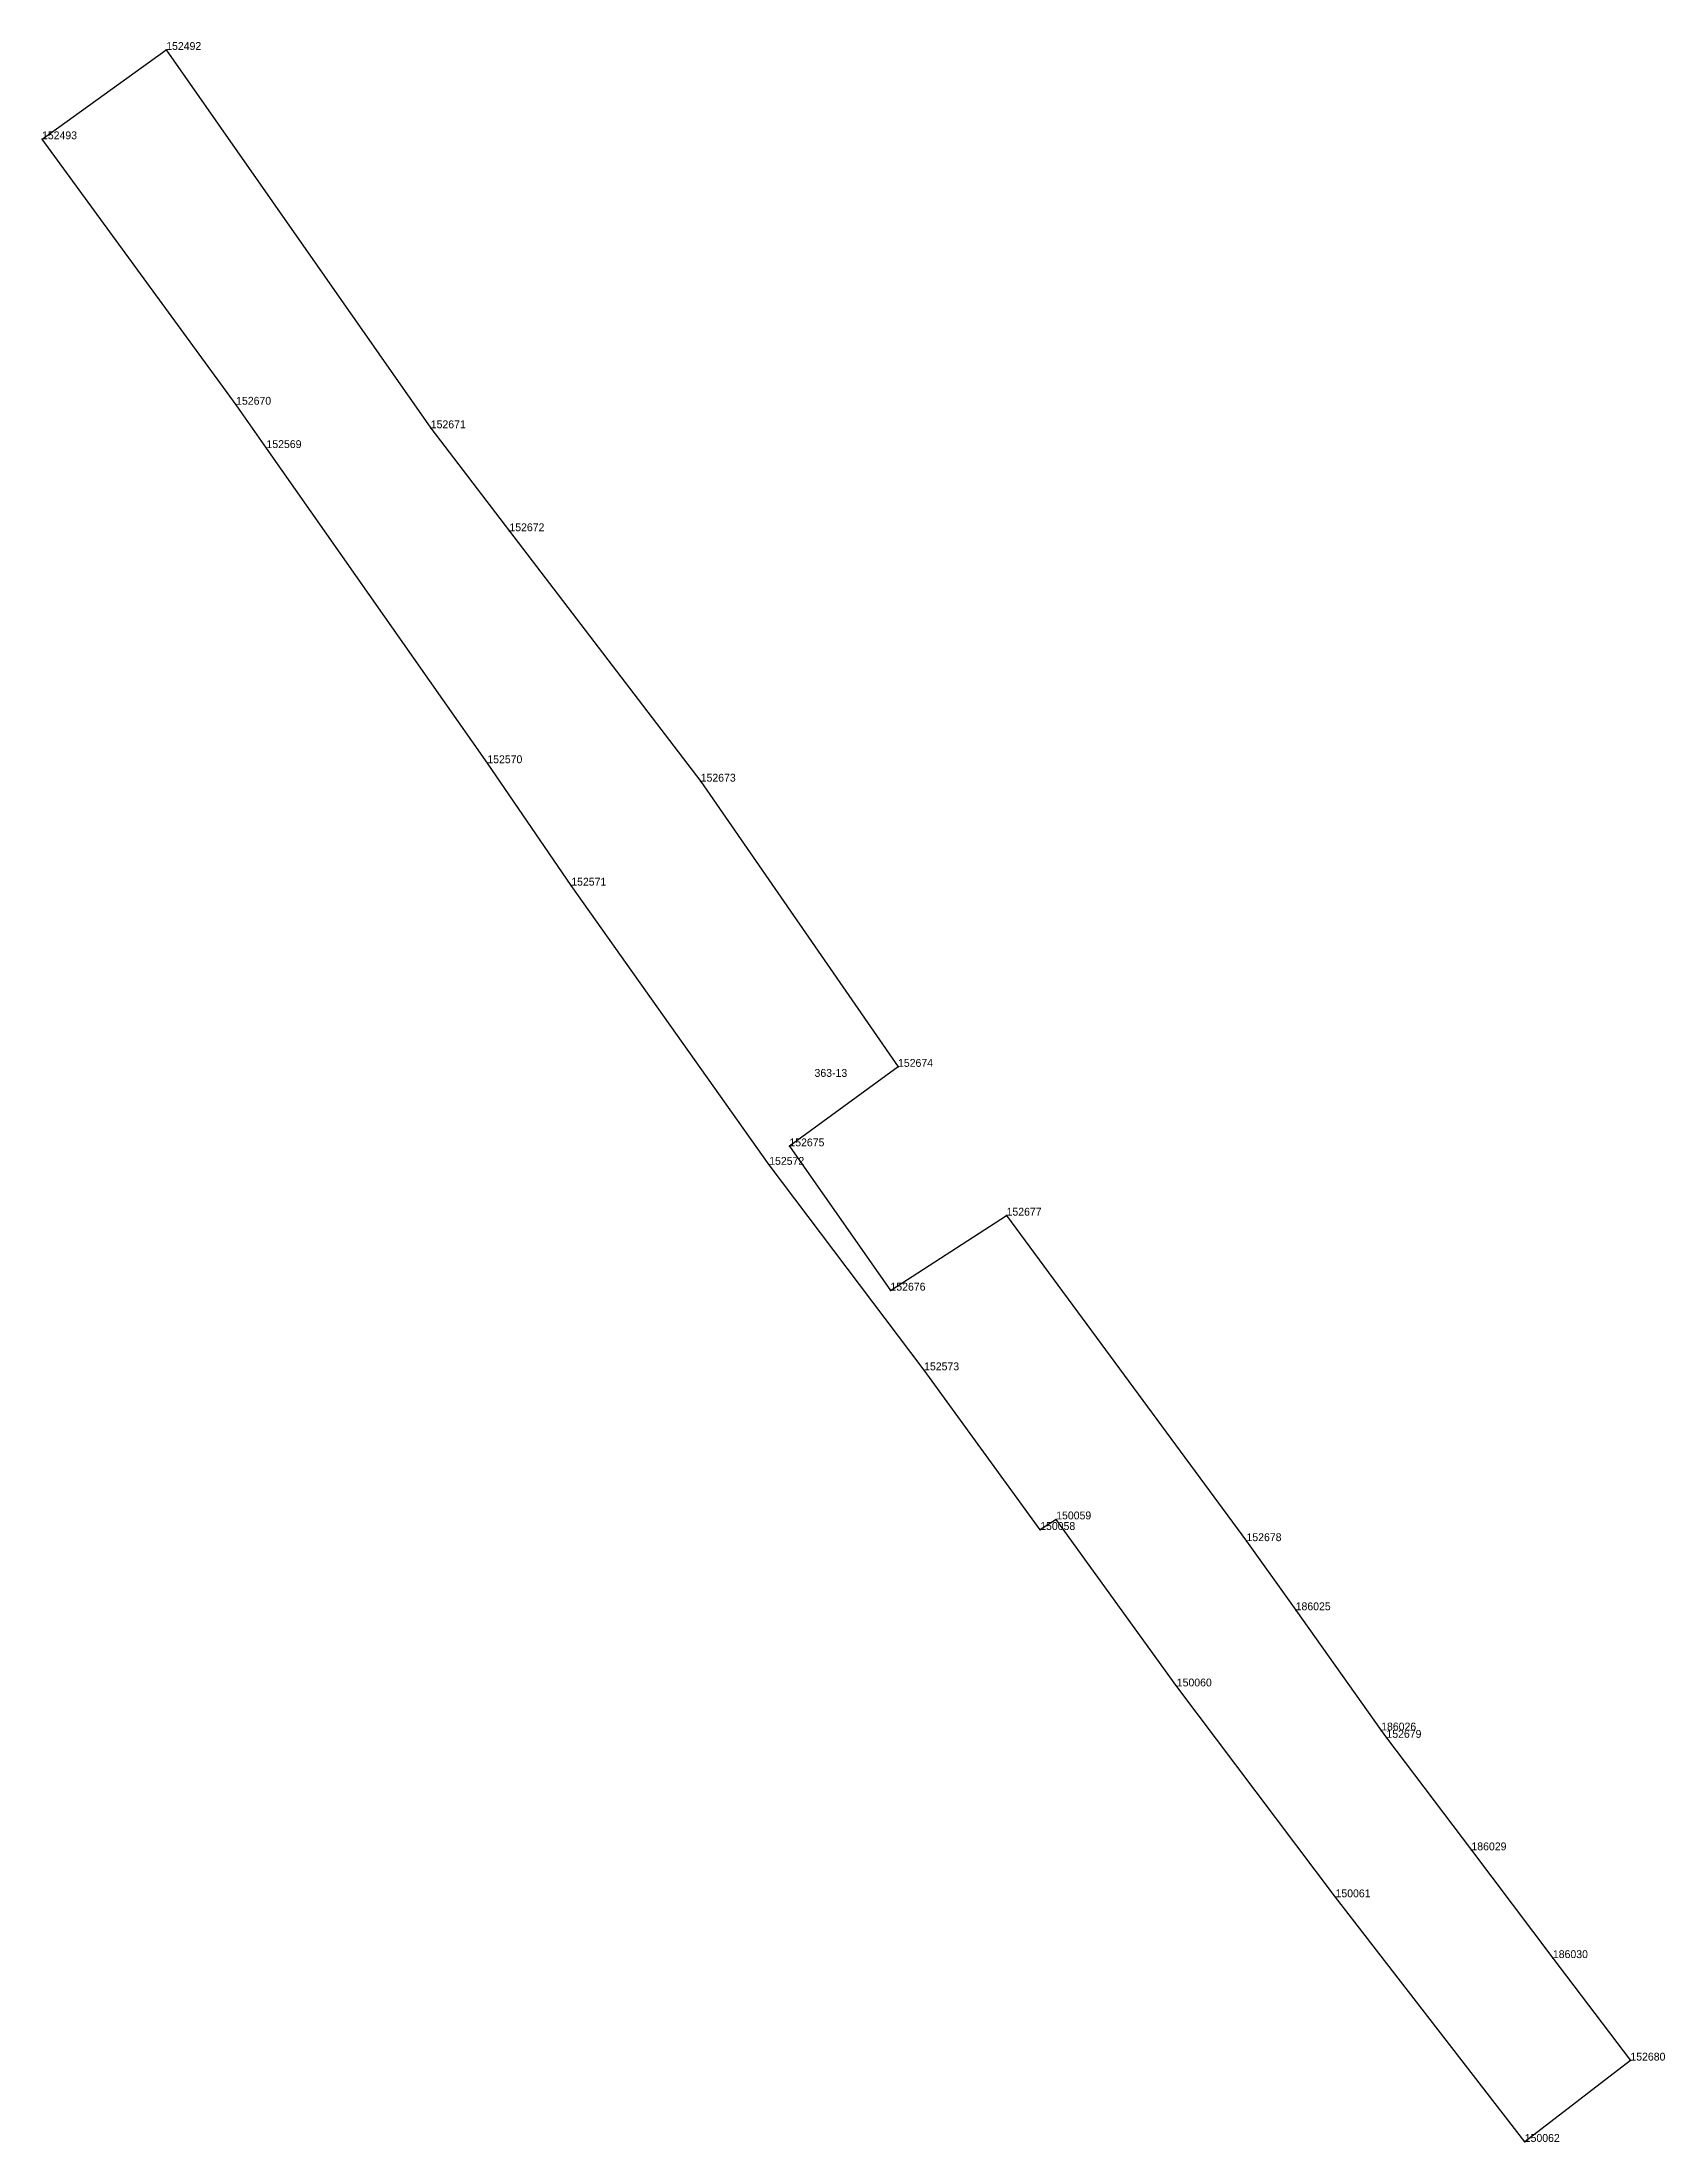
# Model space of a CAD drawing. Extents: x 7513014 to 7513179, y 4693080 to 4693294.
import ezdxf

# ---------------------------------------------------------------- set-up
doc = ezdxf.new("R2010")
doc.units = 0

msp = doc.modelspace()

# ---------------------------------------------------------------- linework, layer by layer
at = {"layer": 'Parcela Baze'}
msp.add_lwpolyline([(7513115.621, 4693142.264), (7513103.782, 4693158.554), (7513087.983, 4693179.514), (7513067.794, 4693207.993), (7513059.234, 4693220.483), (7513036.71, 4693252.634), (7513033.615, 4693257.052), (7513013.816, 4693284.132), (7513026.484, 4693293.242), (7513053.465, 4693254.652), (7513061.486, 4693244.149), (7513080.994, 4693218.602), (7513101.119, 4693189.51), (7513090.04, 4693181.4), (7513100.35, 4693166.68), (7513112.19, 4693174.33), (7513136.661, 4693141.123), (7513141.674, 4693134.074), (7513150.397, 4693121.81), (7513150.929, 4693121.061), (7513159.601, 4693109.585), (7513167.91, 4693098.591), (7513175.812, 4693088.135), (7513165.039, 4693079.84), (7513145.74, 4693104.794), (7513129.551, 4693126.304), (7513117.251, 4693143.344), (7513115.621, 4693142.264)], dxfattribs=at)
at = {"layer": 'Pikat'}
for p in [(7513026.484, 4693293.242), (7513013.816, 4693284.132), (7513033.615, 4693257.052), (7513053.465, 4693254.652), (7513036.71, 4693252.634), (7513061.486, 4693244.149), (7513059.234, 4693220.483), (7513080.994, 4693218.602), (7513067.794, 4693207.993), (7513101.119, 4693189.51), (7513090.04, 4693181.4), (7513087.983, 4693179.514), (7513112.19, 4693174.33), (7513100.35, 4693166.68), (7513103.782, 4693158.554), (7513117.251, 4693143.344), (7513115.621, 4693142.264), (7513136.661, 4693141.123), (7513141.674, 4693134.074), (7513129.551, 4693126.304), (7513150.397, 4693121.81), (7513150.929, 4693121.061), (7513159.601, 4693109.585), (7513145.74, 4693104.794), (7513167.91, 4693098.591), (7513175.812, 4693088.135), (7513165.039, 4693079.84)]:
    msp.add_point(p, dxfattribs=at)

# ---------------------------------------------------------------- texts
at = {"layer": 'Nr e Pikave Gjeodezike te Parceles Baze'}
for s, p in [('152492', (7513026.484, 4693293.242)), ('152493', (7513013.816, 4693284.132)), ('152670', (7513033.615, 4693257.052)), ('152671', (7513053.465, 4693254.652)), ('152569', (7513036.71, 4693252.634)), ('152672', (7513061.486, 4693244.149)), ('152570', (7513059.234, 4693220.483)), ('152673', (7513080.994, 4693218.602)), ('152571', (7513067.794, 4693207.993)), ('152674', (7513101.119, 4693189.51)), ('152675', (7513090.04, 4693181.4)), ('152572', (7513087.983, 4693179.514)), ('152677', (7513112.19, 4693174.33)), ('152676', (7513100.35, 4693166.68)), ('152573', (7513103.782, 4693158.554)), ('150058', (7513115.621, 4693142.264)), ('150059', (7513117.251, 4693143.344)), ('152678', (7513136.661, 4693141.123)), ('186025', (7513141.674, 4693134.074)), ('150060', (7513129.551, 4693126.304)), ('186026', (7513150.397, 4693121.81)), ('152679', (7513150.929, 4693121.061)), ('186029', (7513159.601, 4693109.585)), ('150061', (7513145.74, 4693104.794)), ('186030', (7513167.91, 4693098.591)), ('152680', (7513175.812, 4693088.135)), ('150062', (7513165.039, 4693079.84))]:
    msp.add_text(s, height=0.8, dxfattribs=at).set_placement(p)
at = {"layer": 'Nr Parceles Baze'}
msp.add_text('363-13', height=0.8, dxfattribs=at).set_placement((7513092.604, 4693188.486))

doc.saveas('drawing.dxf')
